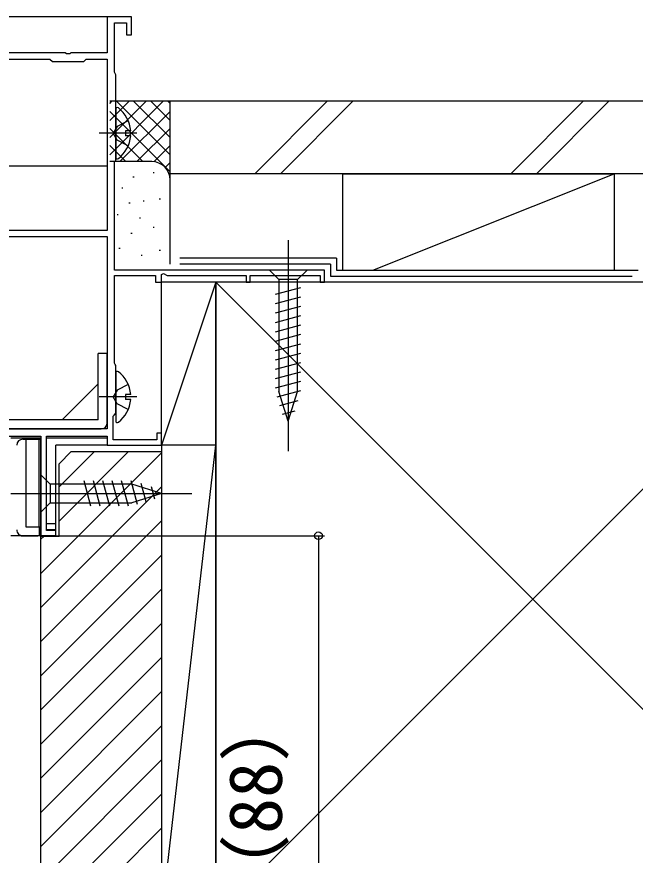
# Model space of a CAD drawing. Units: millimetres, scale not verified. Extents: x -525 to 525, y -782 to 777.
# Drawn here: x 285 to 387.5, y -547.6 to -408.7 of the extents above; entities that cross this region are included whole.
import ezdxf
from ezdxf.enums import TextEntityAlignment as Align

# ---------------------------------------------------------------- set-up
doc = ezdxf.new("R2010")
doc.units = ezdxf.units.MM
doc.header["$LTSCALE"] = 4
for name, color, linetype in [('0-2_YKK_11', 7, 'Continuous'), ('0-3_YKK_12', 2, 'Continuous'), ('0-4_YKK_13', 4, 'Continuous'), ('0-6_YKK_D', 6, 'Continuous'), ('0-8_YSS_K', 3, 'Continuous'), ('0-9_YSS_KE', 3, 'Continuous')]:
    doc.layers.add(name, color=color, linetype=linetype)
doc.styles.add('ＭＳ ゴシック', font='')
doc.styles.get('ＭＳ ゴシック').set_extended_font_data('MS Gothic')

msp = doc.modelspace()

# ---------------------------------------------------------------- linework, layer by layer
at = {"layer": '0-2_YKK_11'}
for points in [[(335.3, -451.602), (335.3, -452.702), (336, -452.702), (336, -450.702), (301.2, -450.702), (301.2, -432.702), (301.4, -432.502), (301.4, -418.326), (301.288, -418.09), (301.2, -417.878), (301.2, -409.702), (303.2, -409.706), (303.2, -411.702), (304, -411.702), (304, -408.702), (300, -408.702), (300, -414.702), (293.958, -414.702), (293.775, -414.822), (293.225, -414.822), (293.042, -414.702), (258.25, -414.702)], [(266.95, -415.702), (290.5, -415.702), (290.9, -416.102), (296.1, -416.102), (296.5, -415.702), (300, -415.702), (300, -444.106), (263.15, -444.106)], [(261.95, -445.106), (300, -445.106), (300, -477.006), (264.8, -477.006)], [(266, -478.206), (289, -478.206), (289, -494.706), (291.5, -494.706), (291.5, -493.806), (289.9, -493.806), (289.9, -478.206), (300, -478.206), (300, -479.702), (309, -479.702), (309, -477.702), (308.2, -477.702), (308.2, -478.802), (301, -478.802), (301, -474.892), (301.16, -474.696), (301.4, -474.402), (301.4, -466.475), (301.3, -466.302), (301.2, -466.129), (301.2, -451.602), (308.002, -451.602), (308.002, -452.702), (309.002, -452.702), (309.002, -451.429), (309.302, -451.256), (309.902, -451.602), (323, -451.602), (323, -452.702), (323.7, -452.702), (323.7, -451.602), (335.3, -451.602)]]:
    msp.add_lwpolyline(points, dxfattribs=at)
at = {"layer": '0-3_YKK_12'}
for p, q in [((300, -408.706), (160.5, -408.706)), ((260.527, -433.406), (300, -433.406)), ((289, -478.506), (284.001, -478.506)), ((300, -478.506), (289.9, -478.506)), ((300, -479.706), (291.5, -479.706)), ((291.5, -494.706), (291.5, -479.706)), ((291.5, -492.706), (289.9, -492.706)), ((291.5, -493.706), (289.9, -493.706)), ((291.5, -494.706), (284.001, -494.706))]:
    msp.add_line(p, q, dxfattribs=at)
at = {"layer": '0-4_YKK_13'}
for p, q in [((301.4, -424.028), (301.4, -431.979)), ((304.9, -428.004), (298.629, -428.004)), ((301.612, -429.149), (301.003, -428.004)), ((303.477, -430.079), (301.612, -429.149)), ((303.883, -428.429), (303, -428.429)), ((329.998, -445.702), (329.998, -480.702)), ((333.098, -450.702), (326.898, -450.702)), ((326.898, -450.702), (328.448, -452.252)), ((333.098, -450.702), (331.548, -452.252)), ((328.448, -452.252), (328.448, -470.786)), ((331.548, -452.252), (328.448, -452.252)), ((331.548, -470.786), (331.548, -452.252)), ((327.898, -454.679), (332.098, -453.553)), ((327.898, -456.232), (332.098, -455.106)), ((327.898, -457.784), (332.098, -456.659)), ((327.898, -459.337), (332.098, -458.212)), ((327.898, -460.89), (332.098, -459.765)), ((327.898, -462.443), (332.098, -461.318)), ((327.898, -463.996), (332.098, -462.871)), ((298.499, -475.506), (298.499, -464.506)), ((327.898, -465.549), (332.098, -464.424)), ((327.898, -467.102), (332.098, -465.977)), ((301.4, -467.728), (301.4, -475.679)), ((327.898, -468.655), (332.098, -467.529)), ((292.499, -475.506), (298.499, -469.506)), ((327.898, -470.208), (332.098, -469.082)), ((328.157, -471.691), (332.098, -470.635)), ((329.998, -475.702), (328.448, -470.786)), ((329.998, -475.702), (331.548, -470.786)), ((304.9, -471.704), (298.629, -471.704)), ((301.612, -472.849), (301.003, -471.704)), ((303.883, -472.129), (303, -472.129)), ((328.609, -473.123), (331.645, -472.31)), ((303.477, -473.779), (301.612, -472.849)), ((329.06, -474.555), (331.11, -474.006)), ((298.499, -475.506), (265.999, -475.506)), ((299.999, -476.006), (299.999, -475.306)), ((265.999, -477.006), (298.999, -477.006)), ((286, -478.705), (289, -478.705)), ((286, -478.706), (289, -478.706)), ((286.5, -478.705), (286.5, -493.205)), ((286.5, -478.706), (286.5, -493.206)), ((288.7, -493.205), (288.7, -478.705)), ((288.7, -493.206), (288.7, -478.706)), ((289, -494.205), (289, -478.706)), ((289, -494.206), (289, -478.708)), ((289, -484.602), (289, -490.802)), ((289, -484.602), (290.55, -486.152)), ((304.084, -486.152), (290.55, -486.152)), ((290.55, -486.152), (290.55, -489.252)), ((297.294, -489.802), (296.169, -485.602)), ((298.847, -489.802), (297.721, -485.602)), ((300.4, -489.802), (299.274, -485.602)), ((301.953, -489.802), (300.827, -485.602)), ((303.506, -489.802), (302.38, -485.602)), ((304.989, -489.543), (303.933, -485.602)), ((309, -487.702), (304.084, -486.152)), ((306.421, -489.092), (305.608, -486.056)), ((307.853, -488.64), (307.304, -486.591)), ((284, -487.702), (314, -487.702)), ((309, -487.702), (304.084, -489.252)), ((289, -490.802), (290.55, -489.252)), ((290.55, -489.252), (304.084, -489.252)), ((286.5, -493.205), (289, -493.205)), ((286.5, -493.206), (289, -493.206)), ((288.7, -493.205), (288.7, -494.663)), ((288.7, -493.206), (288.7, -494.665)), ((286, -494.705), (288.5, -494.705)), ((286, -494.706), (288.5, -494.706))]:
    msp.add_line(p, q, dxfattribs=at)
for points in [[(303.477, -425.929), (301.612, -426.859), (301.003, -428.004)], [(303.883, -427.579), (303, -427.579), (303, -428.429)], [(299.999, -475.306), (299.999, -464.506), (298.499, -464.506)], [(303.477, -469.629), (301.612, -470.559), (301.003, -471.704)], [(303.883, -471.279), (303, -471.279), (303, -472.129)]]:
    msp.add_lwpolyline(points, dxfattribs=at)
for centre, radius, start, end in [((301.674, -424.028), 0.274, 52.28591, 180), ((298.6, -428.004), 5.3, 4.59941, 52.28591), ((298.6, -428.004), 5.3, 307.71409, 355.40059), ((301.674, -431.979), 0.274, 180, 307.71409), ((301.674, -467.728), 0.274, 52.28591, 180), ((298.6, -471.704), 5.3, 4.59941, 52.28591), ((298.6, -471.704), 5.3, 307.71409, 355.40059), ((298.999, -476.006), 1, 270, 0), ((301.674, -475.679), 0.274, 180, 307.71409), ((286, -479.705), 1, 90, 179.99987), ((286, -493.705), 1, 179.99987, 270), ((288.5, -494.205), 0.5, 270, 359.99991), ((288.5, -494.206), 0.5, 270, 359.99991)]:
    msp.add_arc(centre, radius, start, end, dxfattribs=at)
at = {"layer": '0-6_YKK_D'}
for p, q in [((290.519, -494.702), (336, -494.702)), ((335, -494.702), (335, -582.702))]:
    msp.add_line(p, q, dxfattribs=at)
msp.add_circle((335, -494.702), 0.637, dxfattribs=at)
at = {"layer": '0-8_YSS_K'}
for p, q in [((310.4, -422.702), (300.4, -422.702)), ((300.4, -431.56), (309.257, -422.702)), ((300.4, -428.732), (306.429, -422.702)), ((300.4, -425.903), (303.601, -422.702)), ((300.4, -423.075), (300.772, -422.702)), ((301.542, -422.702), (310.4, -431.56)), ((304.37, -422.702), (310.4, -428.732)), ((307.199, -422.702), (310.4, -425.903)), ((310.027, -422.702), (310.4, -423.075)), ((310.4, -435.702), (310.4, -422.702)), ((324.442, -434.702), (336.442, -422.702)), ((340.684, -422.702), (328.684, -434.702)), ((366.868, -434.702), (378.868, -422.702)), ((371.111, -434.702), (383.111, -422.702)), ((300.4, -424.389), (310.4, -434.389)), ((302.086, -432.702), (310.4, -424.389)), ((300.4, -427.217), (305.885, -432.702)), ((304.914, -432.702), (310.4, -427.217)), ((300.4, -430.045), (303.057, -432.702)), ((307.725, -432.72), (310.4, -430.045)), ((307.4, -432.702), (300.4, -432.702)), ((309.605, -433.668), (310.4, -432.874)), ((307.595, -434.53), (307.795, -434.53)), ((339.003, -434.702), (339.003, -450.702)), ((339.003, -434.702), (384.003, -434.702)), ((344.003, -450.702), (384.003, -434.702)), ((384.003, -434.702), (384.003, -450.702)), ((304.257, -435.198), (304.457, -435.198)), ((310.4, -449.702), (310.4, -435.702)), ((302.4, -437.028), (302.6, -437.028)), ((308.596, -438.87), (308.796, -438.87)), ((303.589, -439.537), (303.789, -439.537)), ((305.926, -439.203), (306.126, -439.203)), ((301.616, -441.458), (301.816, -441.458)), ((305.323, -441.996), (305.523, -441.996)), ((303.923, -444.544), (304.123, -444.544)), ((307.595, -443.543), (307.795, -443.543)), ((301.92, -447.051), (302.12, -447.051)), ((305.592, -448.216), (305.792, -448.216)), ((308.596, -447.385), (308.796, -447.385)), ((318, -452.702), (309, -452.702)), ((309, -479.702), (309, -452.702)), ((318, -452.702), (309, -479.702)), ((318, -557.702), (423, -452.702)), ((318, -452.702), (423, -557.702)), ((318, -479.702), (318, -452.702)), ((318, -479.702), (309, -479.702)), ((309, -557.702), (318, -479.702)), ((288.999, -500.933), (308.999, -480.933)), ((291.999, -492.276), (303.519, -480.756)), ((291.999, -486.619), (297.862, -480.756)), ((288.999, -506.59), (308.999, -486.59)), ((288.999, -512.247), (308.999, -492.247)), ((288.999, -495.276), (289.519, -494.756)), ((288.999, -517.903), (308.999, -497.903)), ((288.999, -523.56), (308.999, -503.56)), ((288.999, -529.217), (308.999, -509.217)), ((288.999, -534.874), (308.999, -514.874)), ((288.999, -540.531), (308.999, -520.531)), ((288.999, -546.188), (308.999, -526.188)), ((288.999, -551.845), (308.999, -531.845)), ((288.999, -557.501), (308.999, -537.501)), ((288.999, -563.158), (308.999, -543.158))]:
    msp.add_line(p, q, dxfattribs=at)
msp.add_lwpolyline([(318, -557.702), (318, -479.702), (309, -479.702), (309, -557.702)], close=True, dxfattribs=at)
msp.add_arc((307.4, -435.702), 3, 0, 90, dxfattribs=at)
at = {"layer": '0-9_YSS_KE'}
for p, q in [((498.003, -422.702), (310.4, -422.702)), ((338, -448.702), (312, -448.702)), ((337, -449.702), (312, -449.702))]:
    msp.add_line(p, q, dxfattribs=at)
for points in [[(498.003, -434.702), (310.4, -434.702), (310.4, -422.702)], [(338, -448.702), (338, -450.702), (388, -450.702)], [(337, -449.702), (337, -451.702), (387, -451.702)], [(288.999, -580.756), (288.999, -494.756), (291.999, -494.756), (291.999, -482.756), (293.999, -480.756), (308.999, -480.756)], [(308.999, -480.756), (308.999, -582.756), (290.999, -582.756)]]:
    msp.add_lwpolyline(points, dxfattribs=at)
msp.add_lwpolyline([(423, -557.702), (423, -452.702), (318, -452.702), (318, -557.702)], close=True, dxfattribs=at)

# ---------------------------------------------------------------- texts
at = {"layer": '0-6_YKK_D', "style": 'ＭＳ ゴシック'}
msp.add_text('（88）', height=8.798, rotation=90, dxfattribs=at).set_placement((331.568, -556.123), align=Align.BOTTOM_LEFT)

doc.saveas('drawing.dxf')
